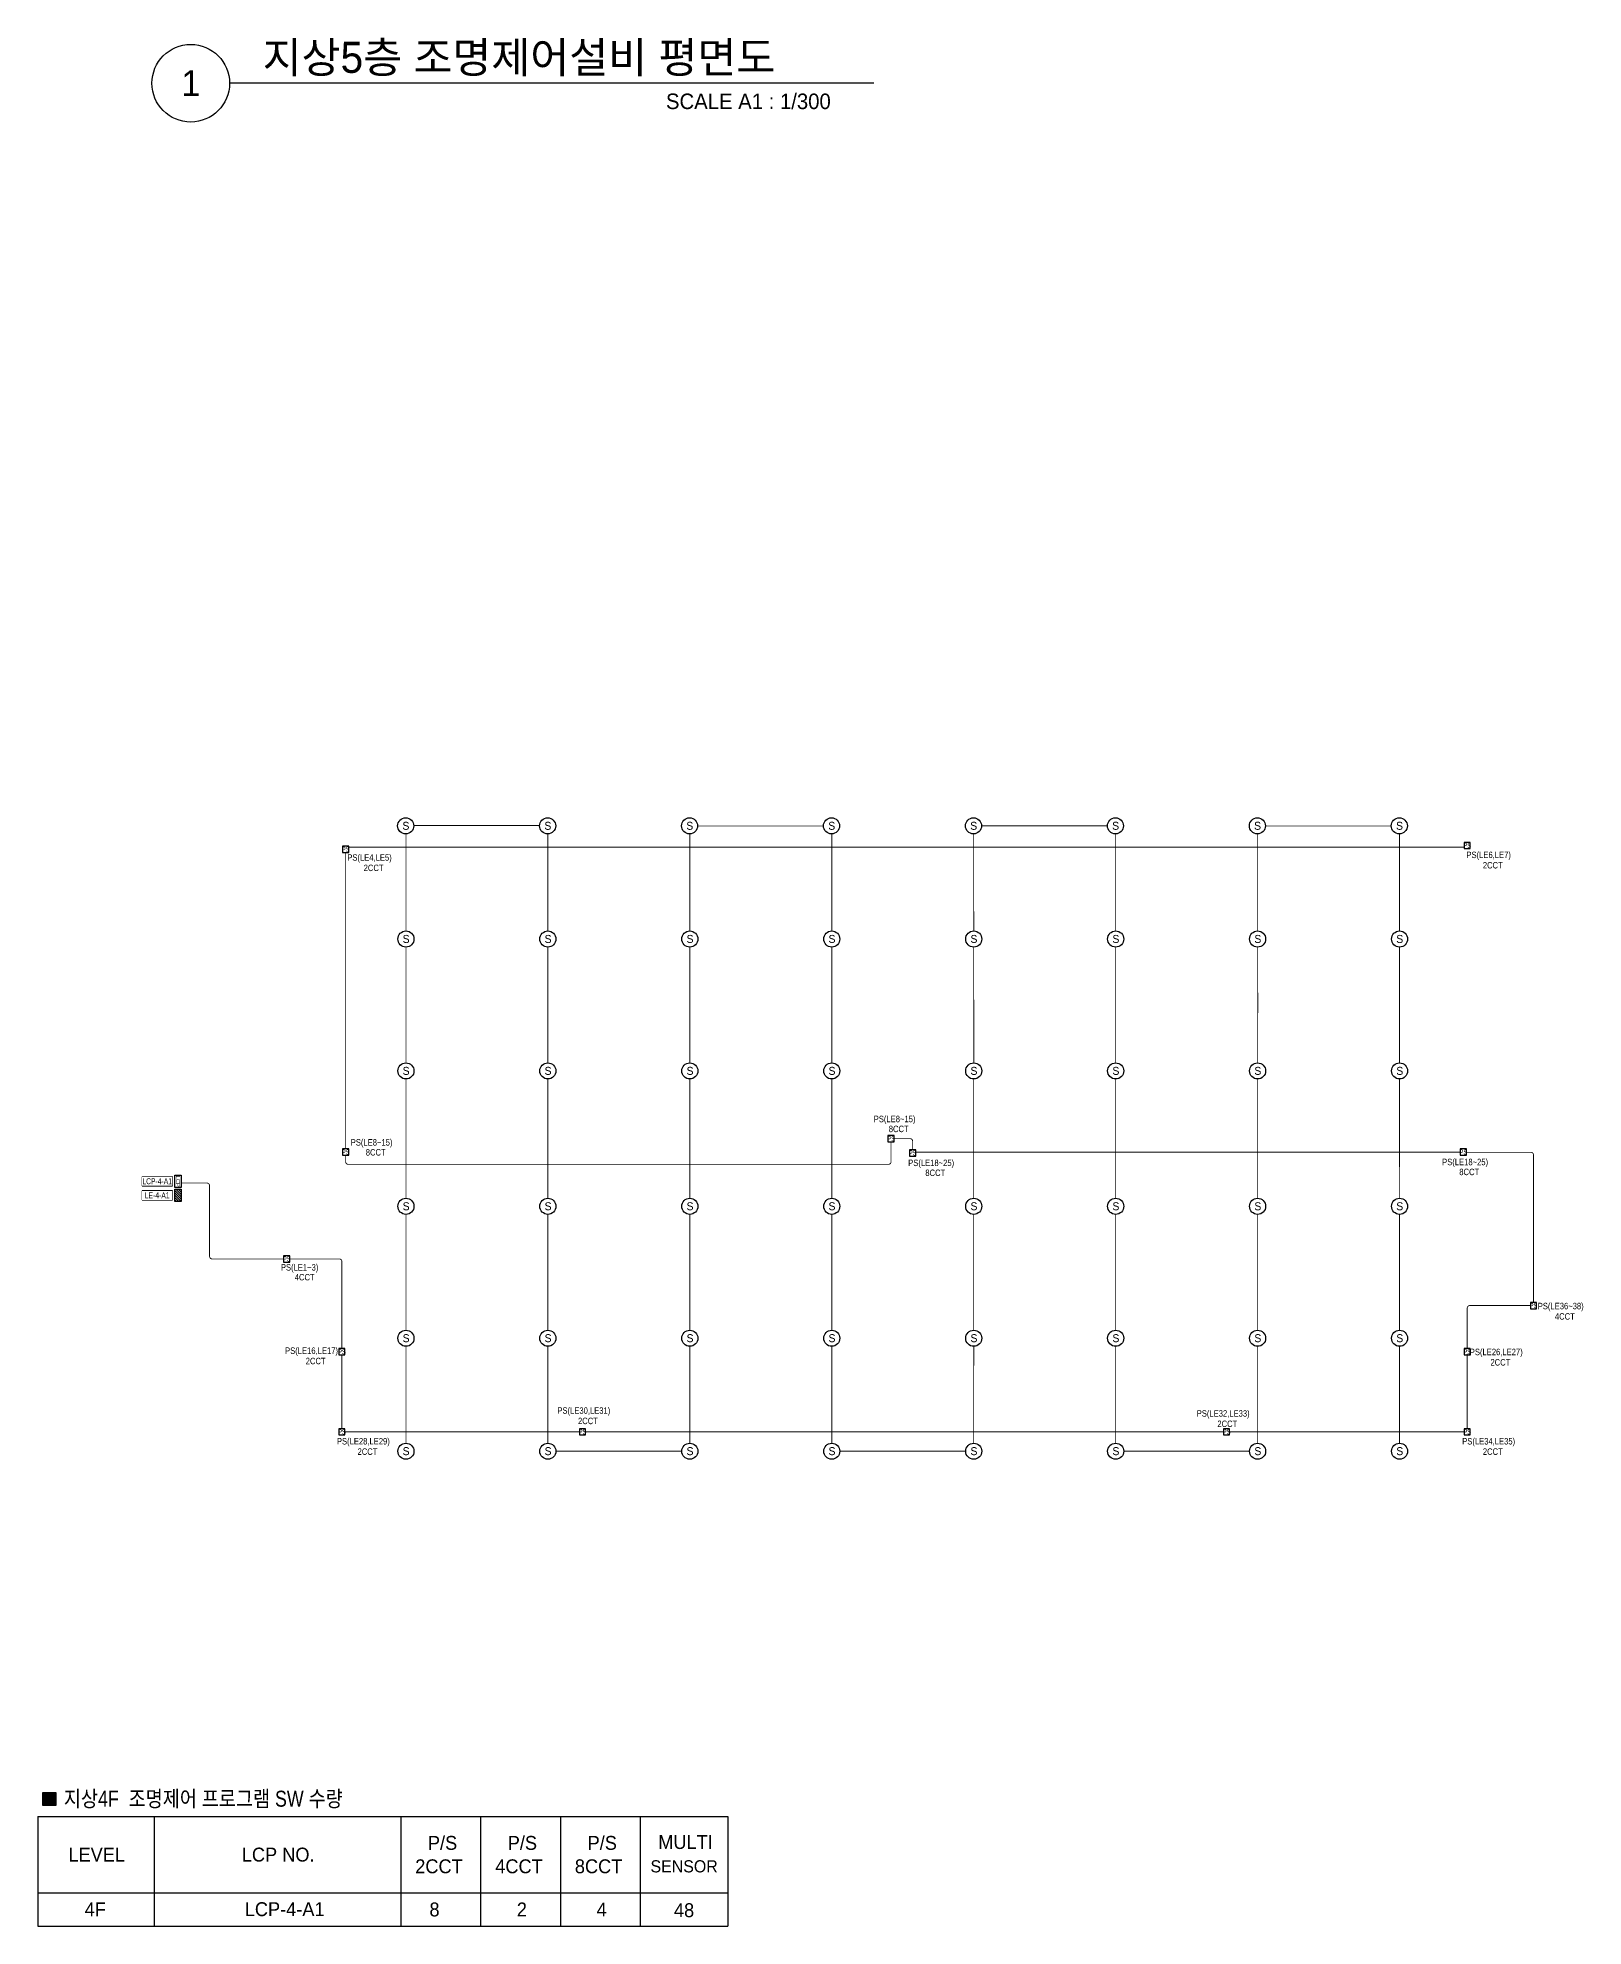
# Model space of a CAD drawing. Header units: millimetres. Extents: x 39625 to 501091, y -351975 to 833216.
# Drawn here: x 84503 to 174101, y 438839 to 548335 of the extents above; entities that cross this region are included whole.
import ezdxf
from ezdxf.enums import TextEntityAlignment as Align

# ---------------------------------------------------------------- set-up
doc = ezdxf.new("R2010")
doc.units = ezdxf.units.MM
doc.header["$LTSCALE"] = 150
doc.set_wipeout_variables(frame=1)
doc.linetypes.add('HIDDEN', pattern=[9.525, 6.35, -3.175])
for name, color, linetype in [('------01 Distribution Panel', 3, 'Continuous'), ('------02 Etc Panel', 3, 'Continuous'), ('------04 Lighting Switch', 2, 'Continuous'), ('-----30 Text', 2, 'Continuous'), ('-----41 Drawing Title', 2, 'Continuous')]:
    doc.layers.add(name, color=color, linetype=linetype)
doc.styles.add('ELEC', font='')
doc.styles.get('ELEC').set_extended_font_data('Dotum')

# ---------------------------------------------------------------- blocks, each defined once
blk = doc.blocks.new('ps')
blk.add_lwpolyline([(-79296, 80452), (-79751, 80452), (-79751, 79997), (-79296, 79997)], close=True)
at = {"style": 'ELEC', "width": 0.7}
blk.add_text('PS', height=379.2, dxfattribs=at).set_placement((-79517, 80226), align=Align.MIDDLE_CENTER)
blk = doc.blocks.new('A02')
h = blk.add_hatch()
h.set_pattern_fill('ANSI31', color=256, scale=25, style=0)
h.set_pattern_definition([(45, (-2000, -19200), (-56.1266, 56.1266), [])])
h.paths.add_polyline_path([(-300, 300), (-300, 0), (300, 0), (300, 300)])
blk.add_lwpolyline([(300, 0), (-300, 0), (-300, 300), (300, 300)], close=True)
blk = doc.blocks.new('A07')
blk.add_lwpolyline([(-300, 0), (-300, 300), (300, 300), (300, 0)], close=True)
at = {"style": 'ELEC'}
blk.add_text('LCP', height=200, dxfattribs=at).set_placement((0, 150), align=Align.MIDDLE)

msp = doc.modelspace()

# ---------------------------------------------------------------- hatches: boundary and pattern name
at = {"layer": '-----30 Text'}
h = msp.add_hatch(dxfattribs=at)
h.set_pattern_fill('ANSI31', color=256, scale=2.180662, style=0)
h.set_pattern_definition([(45, (1621714.99295, 52062.30232), (-0.19274513219, 0.19274513219), [])])
h.paths.add_polyline_path([(84802, 446590), (85547, 446590), (85547, 445846), (84802, 445846)])

# ---------------------------------------------------------------- linework, layer by layer
at = {"layer": '------01 Distribution Panel', "color": 1, "elevation": 0}
msp.add_lwpolyline([(90549, 480953), (92304, 480953), (92304, 481478), (90549, 481478)], close=True, dxfattribs=at)
at = {"layer": '-----30 Text'}
msp.add_lwpolyline([(84802, 446590), (85547, 446590), (85547, 445846), (84802, 445846)], close=True, dxfattribs=at)
at = {"layer": '-----41 Drawing Title', "color": 7}
msp.add_line((132978, 545700), (95622, 545700), dxfattribs=at)
msp.add_circle((93372, 545700), 2250, dxfattribs=at)
at = {"color": 3}
for p, q in [((84503, 445202), (84503, 438839)), ((84503, 445202), (105547, 445202)), ((91248, 445202), (91248, 438839)), ((105547, 445202), (105547, 438839)), ((105547, 445202), (105547, 438839)), ((105547, 445202), (124506, 445202)), ((110177, 445202), (110177, 438839)), ((114806, 445202), (114806, 438839)), ((119436, 445202), (119436, 438839)), ((124506, 445202), (124506, 438839)), ((124506, 445202), (124506, 439578)), ((84503, 440784), (105547, 440784)), ((105547, 440784), (124506, 440784)), ((84503, 438839), (105547, 438839)), ((105547, 438839), (124506, 438839))]:
    msp.add_line(p, q, dxfattribs=at)
at = {"color": 4, "linetype": 'HIDDEN', "lineweight": -3, "ltscale": 0.2, "const_width": 50}
for points in [[(106313, 502658), (113610, 502658)], [(122758, 502630), (130055, 502630)], [(139217, 502641), (146514, 502641)], [(155676, 502630), (162973, 502630)], [(105847, 502175), (105848, 496546)], [(114076, 502175), (114077, 496546)], [(122306, 502175), (122307, 496546)], [(130536, 502175), (130536, 496546)], [(138765, 502175), (138766, 496546)], [(146995, 502175), (146995, 496546)], [(155224, 502175), (155225, 496546)], [(163454, 502175), (163455, 496546)], [(105847, 495614), (105848, 491789)], [(114076, 495614), (114077, 491789)], [(122306, 495614), (122307, 491789)], [(130535, 495614), (130537, 491789)], [(138765, 495614), (138766, 491789)], [(146994, 495614), (146996, 491789)], [(155224, 495614), (155234, 491786)], [(163454, 495614), (163455, 491789)], [(105848, 491789), (105848, 488896)], [(114077, 491789), (114078, 488896)], [(122307, 491789), (122307, 488896)], [(130537, 491789), (130537, 488896)], [(138766, 491789), (138766, 488896)], [(146996, 491789), (146996, 488896)], [(155225, 491789), (155226, 488896)], [(163455, 491789), (163455, 488896)], [(105849, 481046), (105847, 487964)], [(114076, 481046), (114074, 487964)], [(122306, 481046), (122304, 487964)], [(130536, 481046), (130534, 487964)], [(138765, 481046), (138763, 487964)], [(146995, 481046), (146993, 487964)], [(155226, 481046), (155224, 487964)], [(163456, 481046), (163454, 487964)], [(105847, 476289), (105847, 480114)], [(114076, 476289), (114076, 480114)], [(122306, 476260), (122306, 480114)], [(130536, 476289), (130536, 480114)], [(138765, 476289), (138765, 480114)], [(146995, 476264), (146995, 480114)], [(155224, 476289), (155224, 480114)], [(163454, 476105), (163454, 480114)], [(105847, 473396), (105847, 476289)], [(114076, 473396), (114076, 476289)], [(122306, 473396), (122306, 476289)], [(130536, 473396), (130536, 476289)], [(138765, 473396), (138765, 476289)], [(146995, 473396), (146995, 476289)], [(155224, 473396), (155224, 476289)], [(163454, 473396), (163454, 476289)], [(105847, 466846), (105848, 472464)], [(114076, 466846), (114077, 472464)], [(122306, 466846), (122307, 472464)], [(130536, 466846), (130536, 472464)], [(138765, 466846), (138766, 472464)], [(146995, 466846), (146996, 472464)], [(155224, 466846), (155225, 472464)], [(163454, 466846), (163455, 472464)], [(114543, 466380), (121840, 466380)], [(131002, 466380), (138299, 466380)], [(147461, 466380), (154758, 466380)]]:
    msp.add_lwpolyline(points, dxfattribs=at)
at = {"color": 30, "linetype": 'HIDDEN', "lineweight": -3, "ltscale": 0.2, "const_width": 50}
for points in [[(102353, 483905), (102354, 501105)], [(102533, 501400), (167194, 501400)], [(135403, 483725), (166974, 483725)], [(102133, 471970), (102133, 467685)], [(167374, 472012), (167374, 467685)], [(102313, 467505), (115904, 467505)], [(116263, 467505), (153244, 467505)]]:
    msp.add_lwpolyline(points, dxfattribs=at)
for points in [[(133973, 484325), (133973, 483164, -0.4142136), (133823, 483014), (102503, 483014, -0.4142136), (102353, 483164), (102353, 483545)], [(135223, 483855), (135223, 484355, 0.4142136), (135073, 484505), (134153, 484505)], [(92814, 481930), (94313, 481930, -0.4142136), (94463, 481780), (94463, 477680, 0.4142039), (94613, 477530), (98754, 477530)], [(102133, 472330), (102133, 477380, 0.4142136), (101983, 477530), (99113, 477530)], [(167374, 472330), (167374, 474675, -0.4142136), (167524, 474825), (171036, 474825)]]:
    msp.add_lwpolyline(points, format="xyb", dxfattribs=at)
at = {"color": 30, "linetype": 'HIDDEN', "lineweight": -3, "ltscale": 0.2, "const_width": 50, "elevation": 0}
msp.add_lwpolyline([(171216, 475005), (171216, 483563, 0.4142136), (171066, 483713), (167333, 483713)], format="xyb", dxfattribs=at)
msp.add_lwpolyline([(153604, 467505), (167194, 467505)], dxfattribs=at)
at = {"color": 2}
for centre in [(105832, 502640), (114062, 502640), (122292, 502640), (130521, 502640), (138751, 502640), (146980, 502640), (155210, 502640), (163439, 502640), (105847, 496080), (114076, 496080), (122306, 496080), (130536, 496080), (138765, 496080), (146995, 496080), (155224, 496080), (163454, 496080), (105847, 488430), (114076, 488430), (122306, 488430), (130536, 488430), (138765, 488430), (146995, 488430), (155224, 488430), (163454, 488430), (105847, 480580), (114076, 480580), (122306, 480580), (130536, 480580), (138765, 480580), (146995, 480580), (155224, 480580), (163454, 480580), (105847, 472930), (114076, 472930), (122306, 472930), (130536, 472930), (138765, 472930), (146995, 472930), (155224, 472930), (163454, 472930), (105847, 466380), (114076, 466380), (122306, 466380), (130536, 466380), (138765, 466380), (146995, 466380), (155224, 466380), (163454, 466380)]:
    msp.add_circle(centre, 466, dxfattribs=at)

# ---------------------------------------------------------------- block references
at = {"layer": '------01 Distribution Panel', "xscale": 1.2, "yscale": 1.2, "zscale": 1.2, "rotation": 270}
msp.add_blockref('A02', (92454, 481215), dxfattribs=at)
at = {"layer": '------02 Etc Panel', "xscale": 1.2, "yscale": 1.2, "zscale": 1.2, "rotation": 270}
msp.add_blockref('A07', (92454, 482035), dxfattribs=at)
at = {"layer": '------04 Lighting Switch', "xscale": 0.790589613177827, "yscale": 0.790589613177827, "zscale": 0.790589613177827}
for p in [(230244, 438080), (165224, 437860), (196844, 421080), (165224, 420300), (198094, 420250), (230024, 420300), (161804, 414105), (234086, 411400), (165004, 408725), (230244, 408725), (165004, 404080), (178954, 404080), (216294, 404080), (230244, 404080)]:
    msp.add_blockref('ps', p, dxfattribs=at)

# ---------------------------------------------------------------- texts
at = {"layer": '-----30 Text', "style": 'ELEC', "width": 0.9}
for s, p in [('PS(LE4,LE5)', (103734, 500760)), ('PS(LE6,LE7)', (168619, 500912)), ('2CCT', (168858, 500358)), ('2CCT', (103974, 500206)), ('PS(LE8~15)', (134178, 485599)), ('8CCT', (134417, 485069)), ('PS(LE8~15)', (103856, 484243)), ('8CCT', (104096, 483713)), ('PS(LE18~25)', (136297, 483055)), ('PS(LE18~25)', (167254, 483105)), ('8CCT', (136536, 482525)), ('8CCT', (167493, 482575)), ('PS(LE1~3)', (99684, 476997)), ('4CCT', (99978, 476472)), ('PS(LE36~38)', (172797, 474751)), ('4CCT', (173037, 474197)), ('PS(LE16,LE17)', (100375, 472165)), ('PS(LE26,LE27)', (169060, 472090)), ('2CCT', (100614, 471611)), ('2CCT', (169300, 471536)), ('PS(LE30,LE31)', (116161, 468693)), ('PS(LE32,LE33)', (153228, 468526)), ('2CCT', (116401, 468138)), ('2CCT', (153467, 467971)), ('PS(LE28,LE29)', (103379, 466912)), ('2CCT', (103618, 466358)), ('PS(LE34,LE35)', (168619, 466912)), ('2CCT', (168858, 466358))]:
    msp.add_text(s, height=375, dxfattribs=at).set_placement(p, align=Align.MIDDLE)
at = {"layer": '-----30 Text', "style": 'ELEC', "width": 0.85}
msp.add_text('지상4F  조명제어 프로그램 SW 수량', height=927.35, dxfattribs=at).set_placement((86016, 445769))
at = {"layer": '-----30 Text', "style": 'ELEC'}
for s, height, p in [(' P/S', 805.8, (106828, 443268)), (' P/S', 805.8, (111457, 443268)), (' P/S', 805.8, (116087, 443268)), ('MULTI', 805.8, (120475, 443317)), (' LEVEL', 805.8, (85986, 442590)), (' LCP NO.', 805.8, (96038, 442589)), ('2CCT', 805.8, (106387, 441911)), ('4CCT', 805.8, (111026, 441911)), ('8CCT', 805.8, (115640, 441911)), ('SENSOR', 705.8, (120026, 441960)), ('4F', 805.8, (87220, 439414)), ('LCP-4-A1', 805.8, (96503, 439425)), ('8', 806, (107211, 439408)), ('2', 806, (112275, 439408)), ('4', 806, (116904, 439408)), ('48', 805.8, (121385, 439365))]:
    msp.add_text(s, height=height, dxfattribs=at).set_placement(p)
at = {"layer": '-----41 Drawing Title', "color": 2, "style": 'ELEC'}
msp.add_text('지상5층 조명제어설비 평면도', height=1800, dxfattribs=at).set_placement((97539, 546300))
at = {"layer": '-----41 Drawing Title', "color": 7, "style": 'ELEC'}
msp.add_text('1', height=1500, dxfattribs=at).set_placement((93372, 545700), align=Align.MIDDLE)
at = {"layer": '-----41 Drawing Title', "style": 'ELEC'}
msp.add_text('SCALE A1 : 1/300', height=900, dxfattribs=at).set_placement((130478, 544200), align=Align.RIGHT)
at = {"color": 4, "style": 'ELEC'}
for p in [(106047, 502412), (114277, 502412), (122506, 502412), (130736, 502412), (138965, 502412), (147195, 502412), (155424, 502412), (163654, 502412), (106061, 495852), (114291, 495852), (122521, 495852), (130750, 495852), (138980, 495852), (147209, 495852), (155439, 495852), (163668, 495852), (106061, 488202), (114291, 488202), (122521, 488202), (130750, 488202), (138980, 488202), (147209, 488202), (155439, 488202), (163668, 488202), (106061, 480352), (114291, 480352), (122521, 480352), (130750, 480352), (138980, 480352), (147209, 480352), (155439, 480352), (163668, 480352), (106061, 472702), (114291, 472702), (122521, 472702), (130750, 472702), (138980, 472702), (147209, 472702), (155439, 472702), (163668, 472702), (106061, 466152), (114291, 466152), (122521, 466152), (130750, 466152), (138980, 466152), (147209, 466152), (155439, 466152), (163668, 466152)]:
    msp.add_text('S', height=464, dxfattribs=at).set_placement(p, align=Align.RIGHT)

# ---------------------------------------------------------------- next in the draw order: wipeouts: each hides what was drawn before it
at = {"color": 1}
msp.add_wipeout([(90549, 480953), (92304, 480953), (92304, 481478), (90549, 481478)], dxfattribs=at)

# ---------------------------------------------------------------- next in the draw order: linework, layer by layer
at = {"layer": '------01 Distribution Panel', "color": 1, "elevation": 0}
msp.add_lwpolyline([(90549, 481773), (92304, 481773), (92304, 482298), (90549, 482298)], close=True, dxfattribs=at)

# ---------------------------------------------------------------- next in the draw order: wipeouts: each hides what was drawn before it
at = {"color": 1}
msp.add_wipeout([(90549, 481773), (92304, 481773), (92304, 482298), (90549, 482298)], dxfattribs=at)

# ---------------------------------------------------------------- next in the draw order: texts
at = {"layer": '------01 Distribution Panel', "style": 'ELEC', "width": 0.7}
for s, p in [('LCP-4-A1', (91426, 482035)), ('LE-4-A1', (91426, 481215))]:
    msp.add_text(s, height=350, dxfattribs=at).set_placement(p, align=Align.MIDDLE_CENTER)

doc.saveas('drawing.dxf')
